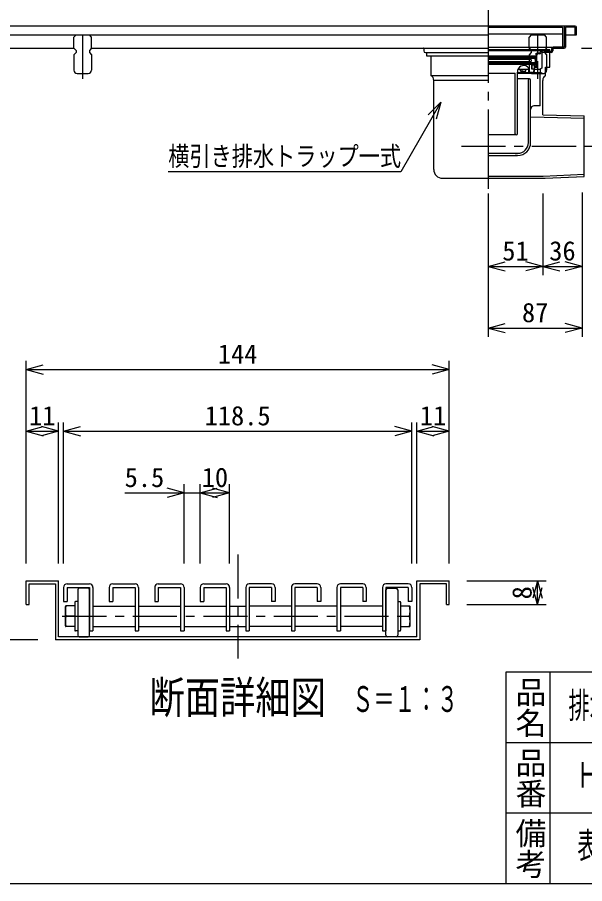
# Model space of a CAD drawing. Units: millimetres, scale not verified, with parts at other scales. Extents: x -1092 to 1092, y -744 to 696.
# Drawn here: x -151 to 364, y -744 to 43 of the extents above; entities that cross this region are included whole.
import ezdxf
from ezdxf.enums import TextEntityAlignment as Align

# ---------------------------------------------------------------- set-up
doc = ezdxf.new("R2010")
doc.units = ezdxf.units.MM
doc.header["$LTSCALE"] = 8
for name, pattern in [('CHAIN1', [8, 5, -1, 1, -1]), ('CHAIN2', [12, 9, -1, 1, -1]), ('DASHED2', [3, 2, -1])]:
    doc.linetypes.add(name, pattern=pattern)
for name, color, linetype in [('0-0_計極細', 2, 'Continuous'), ('0-1_計細線', 3, 'Continuous'), ('0-5_寸法線', 7, 'Continuous'), ('0-7_枠細線', 5, 'Continuous'), ('0-8_枠中線', 5, 'Continuous'), ('1-2_極細2', 2, 'Continuous'), ('1-3_細線2', 4, 'Continuous'), ('1-5_寸法2', 7, 'Continuous')]:
    doc.layers.add(name, color=color, linetype=linetype)
doc.styles.add('@ＭＳ ゴシック', font='')
doc.styles.add('ＭＳ ゴシック', font='')
doc.styles.get('@ＭＳ ゴシック').set_extended_font_data('@MS Gothic')
doc.styles.get('ＭＳ ゴシック').set_extended_font_data('MS Gothic')

msp = doc.modelspace()

# ---------------------------------------------------------------- linework, layer by layer
at = {"layer": '0-0_計極細', "linetype": 'CHAIN2'}
msp.add_line((276.004, 438.969), (276.004, -117.484), dxfattribs=at)
at = {"layer": '0-0_計極細', "linetype": 'CHAIN1'}
for p, q in [((-91.996, -13.261), (-91.996, 31.792)), ((251.663, -74.466), (382.014, -74.466))]:
    msp.add_line(p, q, dxfattribs=at)
at = {"layer": '0-0_計極細', "linetype": 'DASHED2'}
msp.add_line((321.004, -13.261), (321.004, 31.792), dxfattribs=at)
at = {"layer": '0-0_計極細'}
for p, q in [((276.004, 13.464), (331.743, 13.464)), ((276.004, 12.484), (324.963, 12.484)), ((319.4, 10.035), (321.31, 10.035)), ((319.4, 7.096), (319.4, 10.035)), ((319.4, -2.014), (319.4, 8.321)), ((320.085, -2.7), (320.085, 8.321)), ((322.281, 10.035), (321.114, 10.035)), ((322.281, 9.349), (321.114, 9.349)), ((324.963, 12.484), (331.743, 13.45)), ((324.963, -3.21), (324.963, 11.791)), ((331.743, 11.106), (324.963, 10.322)), ((325.059, 11.805), (331.743, 12.757)), ((318.616, 5.726), (276.004, 5.726)), ((276.004, 5.535), (319.253, 5.535)), ((276.004, 4.555), (314.453, 4.555)), ((276.004, 2.302), (314.453, 2.302)), ((276.004, 1.323), (318.469, 1.323)), ((276.2, 7.586), (318.322, 7.586)), ((276.2, 6.606), (318.91, 6.606)), ((314.453, 2.302), (314.943, 2.792)), ((314.943, 1.812), (314.453, 2.302)), ((314.943, 5.535), (314.943, 5.045)), ((314.943, 4.066), (314.943, 2.792)), ((314.943, 1.812), (314.943, 1.323)), ((318.322, 6.606), (318.322, 7.586)), ((318.469, 4.066), (319.253, 5.535)), ((318.469, 4.066), (318.469, 1.323)), ((318.616, 5.726), (318.616, 6.606)), ((318.616, -0.25), (276.004, -0.25)), ((302.453, -63.089), (302.453, -7.132)), ((302.453, -7.507), (323.514, -7.507)), ((302.999, -4.659), (312.737, -4.659)), ((305.182, -6.324), (305.182, -4.659)), ((305.182, -6.324), (310.08, -6.324)), ((306.652, -6.324), (306.652, -4.659)), ((310.08, -6.324), (310.08, -4.659)), ((312.738, -7.499), (312.738, -4.56)), ((315.677, -7.499), (312.738, -7.499)), ((315.432, -4.56), (315.432, -0.25)), ((315.432, -0.74), (319.4, -0.74)), ((315.922, -4.56), (315.922, -0.74)), ((317.313, -6.618), (318.126, -6.618)), ((318.126, -6.618), (318.126, -0.74)), ((318.126, -2.014), (319.4, -2.014)), ((318.126, -2.7), (320.085, -2.7)), ((318.126, -4.659), (323.514, -4.659)), ((324.963, -3.21), (323.514, -4.659)), ((323.514, -7.507), (323.514, -4.659)), ((324.963, -8.29), (323.514, -7.507)), ((276.004, -8.29), (300.494, -8.29)), ((300.494, -63.089), (300.494, -8.29)), ((302.453, -8.29), (324.963, -8.29)), ((313.473, -13.384), (302.453, -13.384)), ((312.494, -71.13), (312.494, -14.364)), ((314.453, -71.13), (314.453, -14.364)), ((323.024, -37.757), (323.024, -8.29)), ((323.097, -37.757), (317.464, -37.757)), ((314.453, -71.13), (314.453, -44.681)), ((314.525, -47.73), (363.004, -48.926)), ((301.473, -64.069), (276.004, -64.069)), ((302.444, -63.217), (302.444, -63.217)), ((276.004, -80.926), (302.698, -80.926)), ((276.004, -82.885), (302.698, -82.885)), ((302.698, -82.885), (300.494, -82.885)), ((276.004, -101.576), (325.862, -101.576)), ((325.862, -101.576), (363.004, -100.004))]:
    msp.add_line(p, q, dxfattribs=at)
for points in [[(318.616, -0.25), (318.616, 1.219), (276.004, 1.219)], [(314.943, 4.066), (314.453, 4.555), (314.943, 5.045)], [(317.636, -5.54), (317.636, -4.56), (315.432, -4.56)]]:
    msp.add_lwpolyline(points, dxfattribs=at)
for centre, radius, start, end in [((321.114, 8.321), 1.714, 90, 180), ((321.114, 8.321), 1.029, 90, 180), ((322.281, 11.015), 0.98, 270, 356.64911), ((322.281, 11.015), 1.665, 270, 356.64911), ((324.963, 10.77), 1.714, 90, 175.84901), ((324.963, 10.77), 1.029, 90, 175.84901), ((318.91, 7.096), 0.49, 270, 360), ((308.33, -7.132), 5.878, 55.16629, 180), ((309.8, -4.56), 2.939, 0, 50.0295), ((315.677, -5.54), 1.959, 270, 360), ((313.473, -14.364), 0.98, 90, 180), ((313.473, -14.364), 0.98, 0, 90), ((317.464, -40.696), 2.939, 90, 180), ((301.473, -63.089), 0.98, 180, 270), ((301.473, -63.089), 0.98, 270, 360), ((302.698, -71.13), 11.755, 270, 360), ((302.698, -71.13), 9.796, 270, 360)]:
    msp.add_arc(centre, radius, start, end, dxfattribs=at)
at = {"layer": '0-1_計細線'}
for p, q in [((276.004, 33.534), (343.504, 33.534)), ((343.504, 33.534), (343.504, 15.534)), ((345.004, 33.534), (345.004, 15.534)), ((356.004, 26.534), (356.004, 33.534)), ((-539.996, 26.534), (276.004, 26.534)), ((-97.996, 26.522), (-99.996, 24.522)), ((-99.996, 14.522), (-99.996, 24.522)), ((-97.996, 26.522), (-85.996, 26.522)), ((-83.996, 24.522), (-85.996, 26.522)), ((-83.996, 14.522), (-83.996, 24.522)), ((276.004, 27.534), (343.504, 27.534)), ((355.004, 26.534), (356.004, 26.534)), ((-496.996, 14.534), (-99.996, 14.534)), ((-99.996, 14.522), (-97.996, 12.522)), ((-97.996, 10.522), (-99.996, 8.522)), ((-99.996, 8.522), (-99.996, -5.478)), ((-97.996, 12.522), (-97.996, 10.522)), ((-83.996, 14.522), (-85.996, 12.522)), ((-85.996, 12.522), (-85.996, 10.522)), ((-85.996, 10.522), (-83.996, 8.522)), ((-83.996, 14.534), (276.004, 14.534)), ((-83.996, 8.522), (-83.996, -5.478)), ((217.504, 14.034), (217.504, 12.034)), ((219.004, 10.534), (276.004, 10.534)), ((220.265, 7.187), (220.265, 10.534)), ((276.004, 15.534), (343.504, 15.534)), ((333.004, 10.534), (327.004, 10.534)), ((331.743, -2.609), (331.743, 13.464)), ((333.504, 14.034), (333.504, 12.034)), ((334.504, 14.034), (334.504, 12.034)), ((345.004, 15.534), (335.004, 15.534)), ((335.004, 14.534), (345.004, 14.534)), ((276.004, 7.187), (220.265, 7.187)), ((224.085, -10.445), (224.085, 7.187)), ((327.922, -2.609), (331.743, -2.609)), ((327.922, -10.445), (327.922, -2.609)), ((-96.996, -8.478), (-86.996, -8.478)), ((276.004, -10.445), (224.085, -10.445)), ((276.004, -14.687), (226.534, -14.687)), ((226.534, -95.536), (226.534, -14.687)), ((325.473, -46.04), (325.473, -14.687)), ((325.473, -46.04), (363.004, -46.966)), ((363.004, -101.966), (363.004, -46.966)), ((327.534, -103.536), (363.004, -101.966)), ((234.534, -103.536), (327.534, -103.536))]:
    msp.add_line(p, q, dxfattribs=at)
at = {"layer": '0-1_計細線', "linetype": 'DASHED2'}
for p, q in [((315.004, 26.522), (313.004, 24.522)), ((313.004, 14.522), (313.004, 24.522)), ((315.004, 26.522), (327.004, 26.522)), ((329.004, 24.522), (327.004, 26.522)), ((329.004, 14.522), (329.004, 24.522)), ((313.004, 8.522), (313.004, -5.478)), ((329.004, 8.522), (329.004, -5.478)), ((316.004, -8.478), (326.004, -8.478))]:
    msp.add_line(p, q, dxfattribs=at)
at = {"layer": '0-1_計細線'}
for points in [[(355.004, 34.534), (346.004, 34.534), (-538.996, 34.534)], [(346.004, 26.534), (355.004, 26.534), (355.004, 33.534), (346.004, 33.534), (346.004, 15.534)], [(333.004, 11.534), (327.004, 11.534), (327.004, 10.534)]]:
    msp.add_lwpolyline(points, dxfattribs=at)
at = {"layer": '0-1_計細線', "linetype": 'DASHED2'}
for points in [[(313.004, 14.522), (315.004, 12.522), (315.004, 10.522), (313.004, 8.522)], [(329.004, 14.522), (327.004, 12.522), (327.004, 10.522), (329.004, 8.522)]]:
    msp.add_lwpolyline(points, dxfattribs=at)
at = {"layer": '0-1_計細線'}
for centre, radius, start, end in [((346.004, 33.534), 1, 90, 180), ((355.004, 33.534), 1, 0, 90), ((217.004, 14.034), 0.5, 0, 90), ((219.004, 12.034), 1.5, 180, 270), ((333.004, 12.034), 1.5, 270, 360), ((333.004, 12.034), 0.5, 270, 360), ((335.004, 14.034), 1.5, 90, 180), ((335.004, 14.034), 0.5, 90, 180), ((345.004, 15.534), 1, 270, 360), ((-96.996, -5.478), 3, 180, 270), ((-86.996, -5.478), 3, 270, 360), ((221.636, -14.687), 4.898, 0, 60), ((330.371, -14.687), 4.898, 120, 180), ((234.534, -95.536), 8, 180, 270)]:
    msp.add_arc(centre, radius, start, end, dxfattribs=at)
at = {"layer": '0-1_計細線', "linetype": 'DASHED2'}
for centre, start, end in [((316.004, -5.478), 180, 270), ((326.004, -5.478), 270, 360)]:
    msp.add_arc(centre, 3, start, end, dxfattribs=at)
at = {"layer": '0-5_寸法線'}
for p, q in [((360.704, 14.534), (563.004, 14.534)), ((360.704, 14.534), (451.004, 14.534)), ((232.879, -34.54), (221.616, -45.904)), ((232.879, -34.54), (228.806, -50.013)), ((276.004, -117.484), (276.004, -191.536)), ((276.004, -117.484), (276.004, -247.536)), ((325.473, -117.484), (325.473, -191.536)), ((361.228, -116.602), (361.228, -191.536)), ((361.228, -117.484), (361.228, -247.536)), ((276.004, -183.536), (291.459, -179.395)), ((325.473, -183.536), (310.018, -179.395)), ((325.473, -183.536), (340.928, -179.395)), ((361.228, -183.536), (345.773, -179.395)), ((276.004, -183.536), (291.459, -187.677)), ((276.004, -183.536), (325.473, -183.536)), ((325.473, -183.536), (310.018, -187.677)), ((325.473, -183.536), (340.928, -187.677)), ((325.473, -183.536), (361.228, -183.536)), ((361.228, -183.536), (345.773, -187.677)), ((276.004, -239.536), (291.459, -235.395)), ((361.228, -239.536), (345.773, -235.395)), ((276.004, -239.536), (291.459, -243.677)), ((276.004, -239.536), (361.228, -239.536)), ((361.228, -239.536), (345.773, -243.677))]:
    msp.add_line(p, q, dxfattribs=at)
msp.add_lwpolyline([(232.879, -34.54), (196.817, -97.646), (-14.383, -97.646)], dxfattribs=at)
at = {"layer": '0-7_枠細線'}
for p, q in [((332, -552), (332, -744)), ((708, -616), (292, -616)), ((804, -680), (292, -680))]:
    msp.add_line(p, q, dxfattribs=at)
at = {"layer": '0-8_枠中線'}
msp.add_lwpolyline([(-1092, -744), (-1092, 696), (1092, 696), (1092, -744)], close=True, dxfattribs=at)
msp.add_lwpolyline([(1092, -552), (292, -552), (292, -744)], dxfattribs=at)
at = {"layer": '1-2_極細2', "linetype": 'CHAIN1'}
for p, q in [((48.647, -445.071), (48.647, -539.464)), ((-110.553, -501.199), (208.896, -501.199))]:
    msp.add_line(p, q, dxfattribs=at)
at = {"layer": '1-2_極細2'}
for p, q in [((-140.687, -471.866), (-116.687, -471.866)), ((-140.687, -490.533), (-140.687, -471.866)), ((-116.687, -471.866), (-116.687, -522.533)), ((-114.02, -519.866), (-114.02, -469.199)), ((211.313, -469.199), (240.647, -469.199)), ((211.313, -519.866), (211.313, -469.199)), ((237.98, -471.866), (213.98, -471.866)), ((237.98, -490.533), (237.98, -471.866)), ((240.647, -490.533), (240.647, -469.199)), ((-143.353, -490.533), (-140.687, -490.533)), ((237.98, -490.533), (240.647, -490.533)), ((-99.211, -501.199), (-107.223, -501.199)), ((196.505, -501.199), (204.517, -501.199)), ((211.313, -519.866), (-114.02, -519.866))]:
    msp.add_line(p, q, dxfattribs=at)
for points in [[(-143.353, -490.533), (-143.353, -469.199), (-114.02, -469.199)], [(213.98, -471.866), (213.98, -522.533), (-116.687, -522.533)]]:
    msp.add_lwpolyline(points, dxfattribs=at)
for centre, start, end in [((-87.069, -496.532), 166.96433, 193.03802), ((184.362, -496.532), 346.96198, 13.03567), ((-87.069, -505.866), 166.96198, 193.03567), ((184.362, -505.866), 346.96433, 13.03802)]:
    msp.add_arc(centre, 20.688, start, end, dxfattribs=at)
at = {"layer": '1-3_細線2'}
for p, q in [((-106.153, -471.866), (-85.887, -471.866)), ((-64.82, -471.866), (-44.553, -471.866)), ((-23.487, -471.866), (-3.22, -471.866)), ((17.847, -471.866), (38.113, -471.866)), ((79.447, -471.866), (59.18, -471.866)), ((120.78, -471.866), (100.513, -471.866)), ((162.113, -471.866), (141.847, -471.866)), ((203.447, -471.866), (183.18, -471.866)), ((-109.353, -475.066), (-109.353, -487.866)), ((-106.153, -475.066), (-85.887, -475.066)), ((-106.153, -475.066), (-106.153, -487.866)), ((-96.553, -477.199), (-96.553, -518.533)), ((-87.22, -475.866), (-95.22, -475.866)), ((-85.887, -475.066), (-85.887, -514.533)), ((-85.887, -518.533), (-85.887, -477.199)), ((-82.687, -475.066), (-82.687, -514.533)), ((-68.02, -475.066), (-68.02, -487.866)), ((-64.82, -475.066), (-44.553, -475.066)), ((-64.82, -475.066), (-64.82, -487.866)), ((-44.553, -475.066), (-44.553, -514.533)), ((-41.353, -475.066), (-41.353, -514.533)), ((-26.687, -475.066), (-26.687, -487.866)), ((-23.487, -475.066), (-23.487, -487.866)), ((-0.02, -475.066), (-0.02, -514.533)), ((14.647, -475.066), (14.647, -487.866)), ((17.847, -475.066), (17.847, -487.866)), ((41.313, -475.066), (41.313, -514.533)), ((55.98, -475.066), (55.98, -514.533)), ((79.447, -475.066), (79.447, -487.866)), ((82.647, -475.066), (82.647, -487.866)), ((97.313, -475.066), (97.313, -514.533)), ((120.78, -475.066), (100.513, -475.066)), ((100.513, -475.066), (100.513, -514.533)), ((120.78, -475.066), (120.78, -487.866)), ((123.98, -475.066), (123.98, -487.866)), ((138.647, -475.066), (138.647, -514.533)), ((162.113, -475.066), (141.847, -475.066)), ((141.847, -475.066), (141.847, -514.533)), ((162.113, -475.066), (162.113, -487.866)), ((165.313, -475.066), (165.313, -487.866)), ((179.98, -475.066), (179.98, -514.533)), ((183.18, -475.066), (183.18, -514.533)), ((203.447, -475.066), (183.18, -475.066)), ((183.18, -518.533), (183.18, -477.199)), ((184.513, -475.866), (192.513, -475.866)), ((193.847, -477.199), (193.847, -518.533)), ((203.447, -475.066), (203.447, -487.866)), ((206.647, -475.066), (206.647, -487.866)), ((-109.353, -487.866), (-106.153, -487.866)), ((-107.757, -509.999), (-107.757, -492.399)), ((-99.211, -491.866), (-107.223, -491.866)), ((-99.211, -488.399), (-99.211, -502.533)), ((-96.553, -487.866), (-98.678, -487.866)), ((-82.687, -491.999), (-44.553, -491.999)), ((-68.02, -487.866), (-64.82, -487.866)), ((-41.353, -491.999), (-3.22, -491.999)), ((-26.687, -487.866), (-23.487, -487.866)), ((-0.02, -491.999), (38.113, -491.999)), ((14.647, -487.866), (17.847, -487.866)), ((41.313, -491.999), (55.98, -491.999)), ((97.313, -491.999), (59.18, -491.999)), ((82.647, -487.866), (79.447, -487.866)), ((138.647, -491.999), (100.513, -491.999)), ((123.98, -487.866), (120.78, -487.866)), ((179.98, -491.999), (141.847, -491.999)), ((165.313, -487.866), (162.113, -487.866)), ((183.18, -494.306), (183.18, -504.893)), ((193.847, -487.866), (195.971, -487.866)), ((196.505, -488.399), (196.505, -502.533)), ((196.505, -491.866), (204.517, -491.866)), ((206.647, -487.866), (203.447, -487.866)), ((205.05, -509.999), (205.05, -492.399)), ((-99.211, -502.533), (-99.211, -513.999)), ((196.505, -502.533), (196.505, -513.999)), ((-99.211, -510.533), (-107.223, -510.533)), ((-82.687, -510.399), (-44.553, -510.399)), ((-41.353, -510.399), (-3.22, -510.399)), ((-0.02, -510.399), (38.113, -510.399)), ((41.313, -510.399), (55.98, -510.399)), ((97.313, -510.399), (59.18, -510.399)), ((138.647, -510.399), (100.513, -510.399)), ((179.98, -510.399), (141.847, -510.399)), ((196.505, -510.533), (204.517, -510.533)), ((-96.553, -514.533), (-98.678, -514.533)), ((-85.887, -514.533), (-82.687, -514.533)), ((-44.553, -514.533), (-41.353, -514.533)), ((-3.22, -514.533), (-0.02, -514.533)), ((38.113, -514.533), (41.313, -514.533)), ((55.98, -514.533), (59.18, -514.533)), ((97.313, -514.533), (100.513, -514.533)), ((138.647, -514.533), (141.847, -514.533)), ((179.98, -514.533), (183.18, -514.533)), ((193.847, -514.533), (195.971, -514.533)), ((-95.22, -519.866), (-87.22, -519.866)), ((192.513, -519.866), (184.513, -519.866))]:
    msp.add_line(p, q, dxfattribs=at)
for points in [[(-23.487, -475.066), (-3.22, -475.066), (-3.22, -514.533)], [(17.847, -475.066), (38.113, -475.066), (38.113, -514.533)], [(79.447, -475.066), (59.18, -475.066), (59.18, -514.533)]]:
    msp.add_lwpolyline(points, dxfattribs=at)
for centre, radius, start, end in [((-106.153, -475.066), 3.2, 90, 180), ((-85.887, -475.066), 3.2, 0, 90), ((-64.82, -475.066), 3.2, 90, 180), ((-44.553, -475.066), 3.2, 0, 90), ((-23.487, -475.066), 3.2, 90, 180), ((-3.22, -475.066), 3.2, 0, 90), ((17.847, -475.066), 3.2, 90, 180), ((38.113, -475.066), 3.2, 0, 90), ((59.18, -475.066), 3.2, 90, 180), ((79.447, -475.066), 3.2, 0, 90), ((100.513, -475.066), 3.2, 90, 180), ((120.78, -475.066), 3.2, 0, 90), ((141.847, -475.066), 3.2, 90, 180), ((162.113, -475.066), 3.2, 0, 90), ((183.18, -475.066), 3.2, 90, 180), ((203.447, -475.066), 3.2, 0, 90), ((-95.22, -477.199), 1.333, 90, 180), ((-87.22, -477.199), 1.333, 0, 90), ((184.513, -477.199), 1.333, 90, 180), ((192.513, -477.199), 1.333, 0, 90), ((-107.223, -492.399), 0.533, 90, 180), ((-98.678, -488.399), 0.533, 90, 180), ((195.971, -488.399), 0.533, 0, 90), ((204.517, -492.399), 0.533, 0, 90), ((-107.223, -509.999), 0.533, 180, 270), ((204.517, -509.999), 0.533, 270, 360), ((-98.678, -513.999), 0.533, 180, 270), ((-95.22, -518.533), 1.333, 180, 270), ((-87.22, -518.533), 1.333, 270, 360), ((184.513, -518.533), 1.333, 180, 270), ((192.513, -518.533), 1.333, 270, 360), ((195.971, -513.999), 0.533, 270, 360)]:
    msp.add_arc(centre, radius, start, end, dxfattribs=at)
at = {"layer": '1-5_寸法2'}
for p, q in [((-143.353, -453.199), (-143.353, -269.199)), ((-143.353, -277.199), (-127.899, -273.058)), ((240.647, -277.199), (225.192, -273.058)), ((240.647, -453.199), (240.647, -269.199)), ((-143.353, -277.199), (-127.899, -281.34)), ((-143.353, -277.199), (240.647, -277.199)), ((240.647, -277.199), (225.192, -281.34)), ((-143.353, -453.199), (-143.353, -325.199)), ((-143.353, -333.199), (-127.899, -329.058)), ((-114.02, -333.199), (-129.475, -329.058)), ((-114.02, -453.199), (-114.02, -325.199)), ((-109.353, -453.199), (-109.353, -325.199)), ((-109.353, -333.199), (-93.899, -329.058)), ((206.647, -333.199), (191.192, -329.058)), ((206.647, -453.199), (206.647, -325.199)), ((211.313, -453.199), (211.313, -325.199)), ((211.313, -333.199), (226.768, -329.058)), ((240.647, -333.199), (225.192, -329.058)), ((240.647, -453.199), (240.647, -325.199)), ((-143.353, -333.199), (-127.899, -337.34)), ((-143.353, -333.199), (-114.02, -333.199)), ((-114.02, -333.199), (-129.475, -337.34)), ((-109.353, -333.199), (-93.899, -337.34)), ((-109.353, -333.199), (206.647, -333.199)), ((206.647, -333.199), (191.192, -337.34)), ((211.313, -333.199), (226.768, -337.34)), ((211.313, -333.199), (240.647, -333.199)), ((240.647, -333.199), (225.192, -337.34)), ((-0.02, -389.199), (-15.475, -385.058)), ((-0.02, -453.199), (-0.02, -381.199)), ((14.647, -453.199), (14.647, -381.199)), ((14.647, -389.199), (30.101, -385.058)), ((41.313, -389.199), (25.858, -385.058)), ((41.313, -453.199), (41.313, -381.199)), ((-53.937, -389.199), (14.647, -389.199)), ((-0.02, -389.199), (-15.475, -393.34)), ((14.647, -389.199), (30.101, -393.34)), ((14.647, -389.199), (41.313, -389.199)), ((41.313, -389.199), (25.858, -393.34)), ((256.647, -469.199), (328.647, -469.199)), ((320.647, -469.199), (316.506, -484.654)), ((320.647, -469.199), (324.788, -484.654)), ((320.647, -490.533), (320.647, -469.199)), ((320.647, -490.533), (316.506, -475.078)), ((320.647, -490.533), (324.788, -475.078)), ((256.647, -490.533), (328.647, -490.533)), ((-132.687, -522.533), (-231.353, -522.533))]:
    msp.add_line(p, q, dxfattribs=at)

# ---------------------------------------------------------------- texts
at = {"layer": '0-5_寸法線', "style": 'ＭＳ ゴシック', "width": 0.8}
msp.add_text('横引き排水トラップ一式', height=17.6, dxfattribs=at).set_placement((-14.383, -97.588), align=Align.BOTTOM_LEFT)
at = {"layer": '0-5_寸法線', "style": 'ＭＳ ゴシック'}
for s, p in [('51', (288.738, -183.536)), ('36', (331.351, -183.536)), ('87', (306.616, -239.536))]:
    msp.add_text(s, height=17.6, dxfattribs=at).set_placement(p, align=Align.BOTTOM_LEFT)
at = {"layer": '0-7_枠細線', "style": 'ＭＳ ゴシック'}
for s, height, width, p in [('断面詳細図', 29.33, 0.8, (-31.353, -598.28)), ('Ｓ＝１：３', 23.46, 0.6, (152.565, -595.123)), ('排水ユニット ＳＵＳグレーチング 浅型', 23.46, 0.6, (348.8, -600.751)), ('ＨＳＡＹ－１５Ｌ９００', 23.46, 0.6, (356.8, -664)), ('表面形状については記号表参照のこと', 23.46, 0.6, (356.8, -728))]:
    msp.add_text(s, height=height, dxfattribs=dict(at, width=width)).set_placement(p, align=Align.BOTTOM_LEFT)
at = {"layer": '0-7_枠細線', "style": '@ＭＳ ゴシック'}
for s, p in [('品名', (298, -556)), ('品番', (298, -620)), ('備考', (298, -684))]:
    msp.add_text(s, height=20.53, rotation=270, dxfattribs=at).set_placement(p, align=Align.BOTTOM_LEFT)
at = {"layer": '1-5_寸法2', "style": 'ＭＳ ゴシック'}
for s, p in [('144', (30.647, -277.199)), ('11', (-140.687, -333.199)), ('118.5', (18.647, -333.199)), ('11', (213.98, -333.199)), ('5.5', (-53.937, -389.199)), ('10', (15.98, -389.199))]:
    msp.add_text(s, height=17.6, dxfattribs=at).set_placement(p, align=Align.BOTTOM_LEFT)
msp.add_text('8', height=17.6, rotation=90, dxfattribs=at).set_placement((320.647, -485.866), align=Align.BOTTOM_LEFT)

doc.saveas('drawing.dxf')
